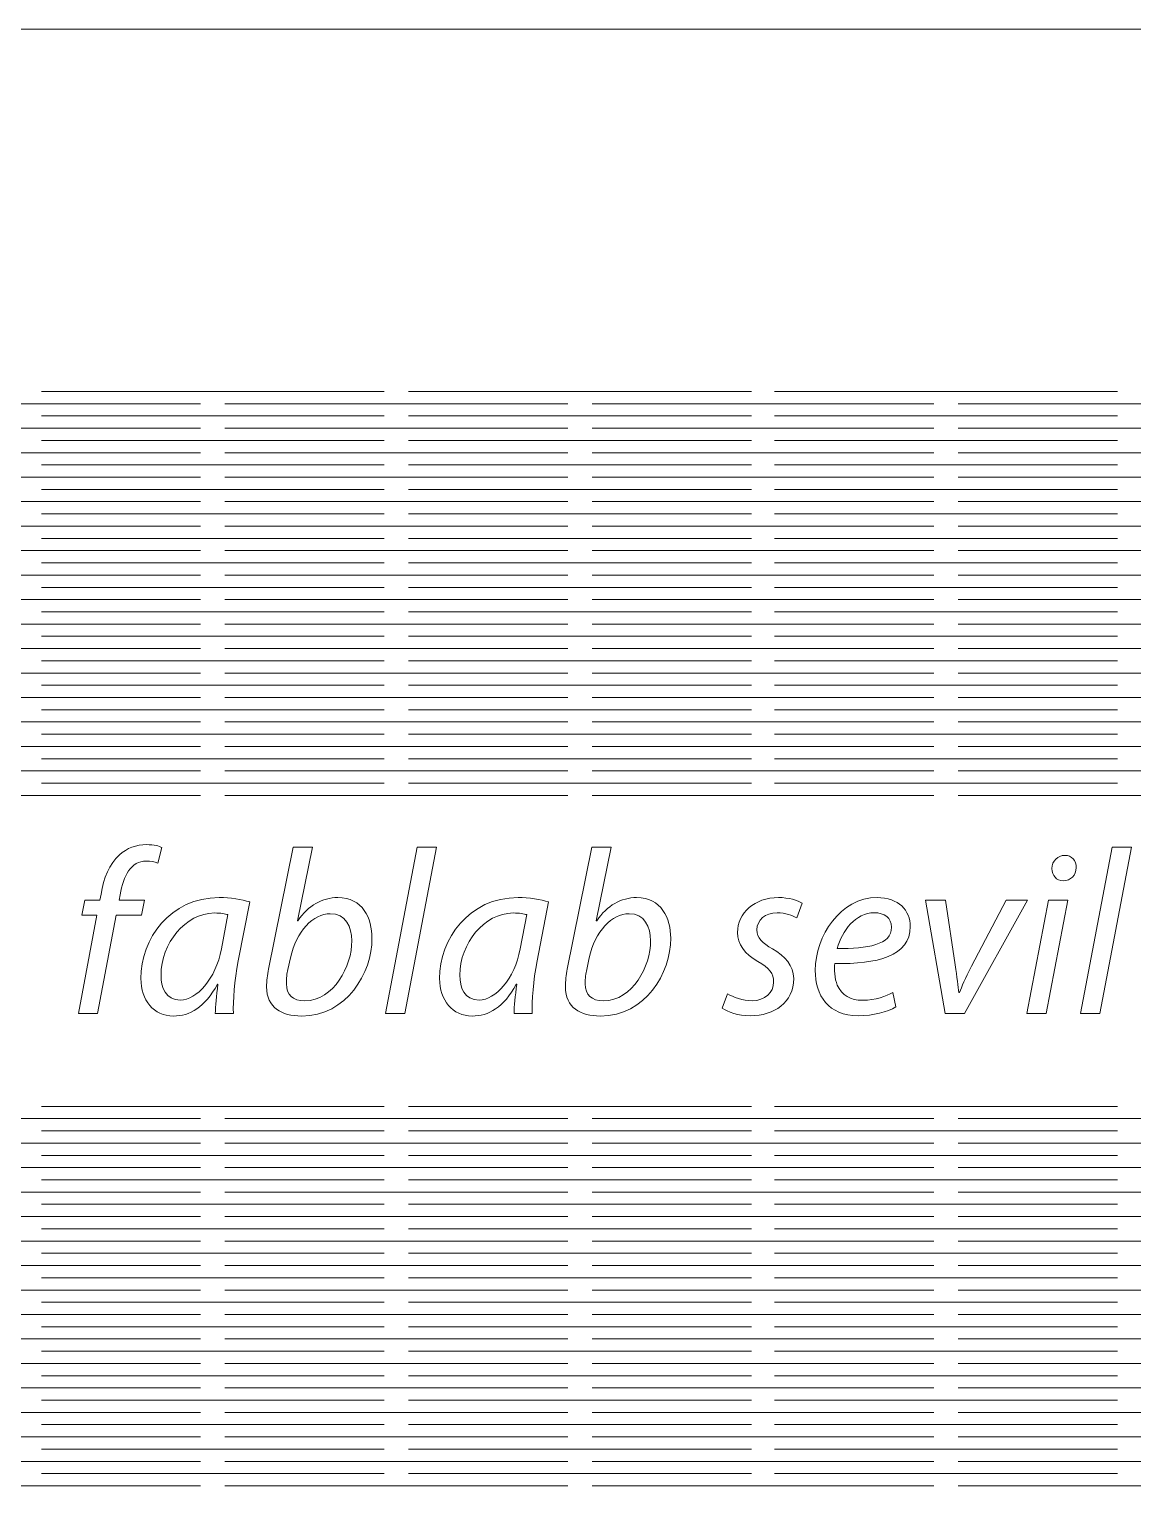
# Model space of a CAD drawing. Header units: centimetres. Extents: x -55.8 to 27.7, y -32.1 to 37.5.
# Drawn here: x -41.79 to -32.77, y -17.58 to -5.68 of the extents above; entities that cross this region are included whole.
import ezdxf

# ---------------------------------------------------------------- set-up
doc = ezdxf.new("R2010")
doc.units = ezdxf.units.CM
doc.header["$MEASUREMENT"] = 0
doc.layers.add('Grab', color=7, linetype='Continuous')

msp = doc.modelspace()

# ---------------------------------------------------------------- linework, layer by layer
at = {"layer": 'Grab', "color": 1, "lineweight": 9}
msp.add_open_spline([(-22.31111, -5.68445), (-22.31111, -5.68445), (-49.29111, -5.68445), (-49.29111, -5.68445)], degree=3, dxfattribs=at)
at = {"layer": 'Grab', "color": 3, "lineweight": 9}
for points in [[(-41.69111, -8.64445), (-41.69111, -8.64445), (-38.89111, -8.64445), (-38.89111, -8.64445)], [(-38.69111, -8.64445), (-38.69111, -8.64445), (-35.89111, -8.64445), (-35.89111, -8.64445)], [(-35.70111, -8.64445), (-35.70111, -8.64445), (-32.90111, -8.64445), (-32.90111, -8.64445)], [(-43.19111, -8.74445), (-43.19111, -8.74445), (-40.39111, -8.74445), (-40.39111, -8.74445)], [(-40.19111, -8.74445), (-40.19111, -8.74445), (-37.39111, -8.74445), (-37.39111, -8.74445)], [(-37.19111, -8.74445), (-37.19111, -8.74445), (-34.40111, -8.74445), (-34.40111, -8.74445)], [(-34.20111, -8.74445), (-34.20111, -8.74445), (-31.40111, -8.74445), (-31.40111, -8.74445)], [(-41.69111, -8.84445), (-41.69111, -8.84445), (-38.89111, -8.84445), (-38.89111, -8.84445)], [(-38.69111, -8.84445), (-38.69111, -8.84445), (-35.89111, -8.84445), (-35.89111, -8.84445)], [(-35.70111, -8.84445), (-35.70111, -8.84445), (-32.90111, -8.84445), (-32.90111, -8.84445)], [(-43.19111, -8.94445), (-43.19111, -8.94445), (-40.39111, -8.94445), (-40.39111, -8.94445)], [(-40.19111, -8.94445), (-40.19111, -8.94445), (-37.39111, -8.94445), (-37.39111, -8.94445)], [(-37.19111, -8.94445), (-37.19111, -8.94445), (-34.40111, -8.94445), (-34.40111, -8.94445)], [(-34.20111, -8.94445), (-34.20111, -8.94445), (-31.40111, -8.94445), (-31.40111, -8.94445)], [(-43.19111, -9.14445), (-43.19111, -9.14445), (-40.39111, -9.14445), (-40.39111, -9.14445)], [(-41.69111, -9.04445), (-41.69111, -9.04445), (-38.89111, -9.04445), (-38.89111, -9.04445)], [(-40.19111, -9.14445), (-40.19111, -9.14445), (-37.39111, -9.14445), (-37.39111, -9.14445)], [(-38.69111, -9.04445), (-38.69111, -9.04445), (-35.89111, -9.04445), (-35.89111, -9.04445)], [(-37.19111, -9.14445), (-37.19111, -9.14445), (-34.40111, -9.14445), (-34.40111, -9.14445)], [(-35.70111, -9.04445), (-35.70111, -9.04445), (-32.90111, -9.04445), (-32.90111, -9.04445)], [(-34.20111, -9.14445), (-34.20111, -9.14445), (-31.40111, -9.14445), (-31.40111, -9.14445)], [(-41.69111, -9.24445), (-41.69111, -9.24445), (-38.89111, -9.24445), (-38.89111, -9.24445)], [(-38.69111, -9.24445), (-38.69111, -9.24445), (-35.89111, -9.24445), (-35.89111, -9.24445)], [(-35.70111, -9.24445), (-35.70111, -9.24445), (-32.90111, -9.24445), (-32.90111, -9.24445)], [(-43.19111, -9.34445), (-43.19111, -9.34445), (-40.39111, -9.34445), (-40.39111, -9.34445)], [(-40.19111, -9.34445), (-40.19111, -9.34445), (-37.39111, -9.34445), (-37.39111, -9.34445)], [(-37.19111, -9.34445), (-37.19111, -9.34445), (-34.40111, -9.34445), (-34.40111, -9.34445)], [(-34.20111, -9.34445), (-34.20111, -9.34445), (-31.40111, -9.34445), (-31.40111, -9.34445)], [(-41.69111, -9.44445), (-41.69111, -9.44445), (-38.89111, -9.44445), (-38.89111, -9.44445)], [(-38.69111, -9.44445), (-38.69111, -9.44445), (-35.89111, -9.44445), (-35.89111, -9.44445)], [(-35.70111, -9.44445), (-35.70111, -9.44445), (-32.90111, -9.44445), (-32.90111, -9.44445)], [(-43.19111, -9.54445), (-43.19111, -9.54445), (-40.39111, -9.54445), (-40.39111, -9.54445)], [(-40.19111, -9.54445), (-40.19111, -9.54445), (-37.39111, -9.54445), (-37.39111, -9.54445)], [(-37.19111, -9.54445), (-37.19111, -9.54445), (-34.40111, -9.54445), (-34.40111, -9.54445)], [(-34.20111, -9.54445), (-34.20111, -9.54445), (-31.40111, -9.54445), (-31.40111, -9.54445)], [(-43.19111, -9.74445), (-43.19111, -9.74445), (-40.39111, -9.74445), (-40.39111, -9.74445)], [(-41.69111, -9.64445), (-41.69111, -9.64445), (-38.89111, -9.64445), (-38.89111, -9.64445)], [(-40.19111, -9.74445), (-40.19111, -9.74445), (-37.39111, -9.74445), (-37.39111, -9.74445)], [(-38.69111, -9.64445), (-38.69111, -9.64445), (-35.89111, -9.64445), (-35.89111, -9.64445)], [(-37.19111, -9.74445), (-37.19111, -9.74445), (-34.40111, -9.74445), (-34.40111, -9.74445)], [(-35.70111, -9.64445), (-35.70111, -9.64445), (-32.90111, -9.64445), (-32.90111, -9.64445)], [(-34.20111, -9.74445), (-34.20111, -9.74445), (-31.40111, -9.74445), (-31.40111, -9.74445)], [(-41.69111, -9.84445), (-41.69111, -9.84445), (-38.89111, -9.84445), (-38.89111, -9.84445)], [(-38.69111, -9.84445), (-38.69111, -9.84445), (-35.89111, -9.84445), (-35.89111, -9.84445)], [(-35.70111, -9.84445), (-35.70111, -9.84445), (-32.90111, -9.84445), (-32.90111, -9.84445)], [(-43.19111, -9.94445), (-43.19111, -9.94445), (-40.39111, -9.94445), (-40.39111, -9.94445)], [(-40.19111, -9.94445), (-40.19111, -9.94445), (-37.39111, -9.94445), (-37.39111, -9.94445)], [(-37.19111, -9.94445), (-37.19111, -9.94445), (-34.40111, -9.94445), (-34.40111, -9.94445)], [(-34.20111, -9.94445), (-34.20111, -9.94445), (-31.40111, -9.94445), (-31.40111, -9.94445)], [(-41.69111, -10.04445), (-41.69111, -10.04445), (-38.89111, -10.04445), (-38.89111, -10.04445)], [(-38.69111, -10.04445), (-38.69111, -10.04445), (-35.89111, -10.04445), (-35.89111, -10.04445)], [(-35.70111, -10.04445), (-35.70111, -10.04445), (-32.90111, -10.04445), (-32.90111, -10.04445)], [(-43.19111, -10.14445), (-43.19111, -10.14445), (-40.39111, -10.14445), (-40.39111, -10.14445)], [(-40.19111, -10.14445), (-40.19111, -10.14445), (-37.39111, -10.14445), (-37.39111, -10.14445)], [(-37.19111, -10.14445), (-37.19111, -10.14445), (-34.40111, -10.14445), (-34.40111, -10.14445)], [(-34.20111, -10.14445), (-34.20111, -10.14445), (-31.40111, -10.14445), (-31.40111, -10.14445)], [(-43.19111, -10.34445), (-43.19111, -10.34445), (-40.39111, -10.34445), (-40.39111, -10.34445)], [(-41.69111, -10.24445), (-41.69111, -10.24445), (-38.89111, -10.24445), (-38.89111, -10.24445)], [(-40.19111, -10.34445), (-40.19111, -10.34445), (-37.39111, -10.34445), (-37.39111, -10.34445)], [(-38.69111, -10.24445), (-38.69111, -10.24445), (-35.89111, -10.24445), (-35.89111, -10.24445)], [(-37.19111, -10.34445), (-37.19111, -10.34445), (-34.40111, -10.34445), (-34.40111, -10.34445)], [(-35.70111, -10.24445), (-35.70111, -10.24445), (-32.90111, -10.24445), (-32.90111, -10.24445)], [(-34.20111, -10.34445), (-34.20111, -10.34445), (-31.40111, -10.34445), (-31.40111, -10.34445)], [(-41.69111, -10.44445), (-41.69111, -10.44445), (-38.89111, -10.44445), (-38.89111, -10.44445)], [(-38.69111, -10.44445), (-38.69111, -10.44445), (-35.89111, -10.44445), (-35.89111, -10.44445)], [(-35.70111, -10.44445), (-35.70111, -10.44445), (-32.90111, -10.44445), (-32.90111, -10.44445)], [(-43.19111, -10.54445), (-43.19111, -10.54445), (-40.39111, -10.54445), (-40.39111, -10.54445)], [(-40.19111, -10.54445), (-40.19111, -10.54445), (-37.39111, -10.54445), (-37.39111, -10.54445)], [(-37.19111, -10.54445), (-37.19111, -10.54445), (-34.40111, -10.54445), (-34.40111, -10.54445)], [(-34.20111, -10.54445), (-34.20111, -10.54445), (-31.40111, -10.54445), (-31.40111, -10.54445)], [(-41.69111, -10.64445), (-41.69111, -10.64445), (-38.89111, -10.64445), (-38.89111, -10.64445)], [(-38.69111, -10.64445), (-38.69111, -10.64445), (-35.89111, -10.64445), (-35.89111, -10.64445)], [(-35.70111, -10.64445), (-35.70111, -10.64445), (-32.90111, -10.64445), (-32.90111, -10.64445)], [(-43.19111, -10.74445), (-43.19111, -10.74445), (-40.39111, -10.74445), (-40.39111, -10.74445)], [(-40.19111, -10.74445), (-40.19111, -10.74445), (-37.39111, -10.74445), (-37.39111, -10.74445)], [(-37.19111, -10.74445), (-37.19111, -10.74445), (-34.40111, -10.74445), (-34.40111, -10.74445)], [(-34.20111, -10.74445), (-34.20111, -10.74445), (-31.40111, -10.74445), (-31.40111, -10.74445)], [(-43.19111, -10.94445), (-43.19111, -10.94445), (-40.39111, -10.94445), (-40.39111, -10.94445)], [(-41.69111, -10.84445), (-41.69111, -10.84445), (-38.89111, -10.84445), (-38.89111, -10.84445)], [(-40.19111, -10.94445), (-40.19111, -10.94445), (-37.39111, -10.94445), (-37.39111, -10.94445)], [(-38.69111, -10.84445), (-38.69111, -10.84445), (-35.89111, -10.84445), (-35.89111, -10.84445)], [(-37.19111, -10.94445), (-37.19111, -10.94445), (-34.40111, -10.94445), (-34.40111, -10.94445)], [(-35.70111, -10.84445), (-35.70111, -10.84445), (-32.90111, -10.84445), (-32.90111, -10.84445)], [(-34.20111, -10.94445), (-34.20111, -10.94445), (-31.40111, -10.94445), (-31.40111, -10.94445)], [(-41.69111, -11.04445), (-41.69111, -11.04445), (-38.89111, -11.04445), (-38.89111, -11.04445)], [(-38.69111, -11.04445), (-38.69111, -11.04445), (-35.89111, -11.04445), (-35.89111, -11.04445)], [(-35.70111, -11.04445), (-35.70111, -11.04445), (-32.90111, -11.04445), (-32.90111, -11.04445)], [(-43.19111, -11.14445), (-43.19111, -11.14445), (-40.39111, -11.14445), (-40.39111, -11.14445)], [(-40.19111, -11.14445), (-40.19111, -11.14445), (-37.39111, -11.14445), (-37.39111, -11.14445)], [(-37.19111, -11.14445), (-37.19111, -11.14445), (-34.40111, -11.14445), (-34.40111, -11.14445)], [(-34.20111, -11.14445), (-34.20111, -11.14445), (-31.40111, -11.14445), (-31.40111, -11.14445)], [(-41.69111, -11.24445), (-41.69111, -11.24445), (-38.89111, -11.24445), (-38.89111, -11.24445)], [(-38.69111, -11.24445), (-38.69111, -11.24445), (-35.89111, -11.24445), (-35.89111, -11.24445)], [(-35.70111, -11.24445), (-35.70111, -11.24445), (-32.90111, -11.24445), (-32.90111, -11.24445)], [(-43.19111, -11.34445), (-43.19111, -11.34445), (-40.39111, -11.34445), (-40.39111, -11.34445)], [(-40.19111, -11.34445), (-40.19111, -11.34445), (-37.39111, -11.34445), (-37.39111, -11.34445)], [(-37.19111, -11.34445), (-37.19111, -11.34445), (-34.40111, -11.34445), (-34.40111, -11.34445)], [(-34.20111, -11.34445), (-34.20111, -11.34445), (-31.40111, -11.34445), (-31.40111, -11.34445)], [(-41.69111, -11.44445), (-41.69111, -11.44445), (-38.89111, -11.44445), (-38.89111, -11.44445)], [(-38.69111, -11.44445), (-38.69111, -11.44445), (-35.89111, -11.44445), (-35.89111, -11.44445)], [(-35.70111, -11.44445), (-35.70111, -11.44445), (-32.90111, -11.44445), (-32.90111, -11.44445)], [(-43.19111, -11.54445), (-43.19111, -11.54445), (-40.39111, -11.54445), (-40.39111, -11.54445)], [(-41.69111, -11.64445), (-41.69111, -11.64445), (-38.89111, -11.64445), (-38.89111, -11.64445)], [(-40.19111, -11.54445), (-40.19111, -11.54445), (-37.39111, -11.54445), (-37.39111, -11.54445)], [(-38.69111, -11.64445), (-38.69111, -11.64445), (-35.89111, -11.64445), (-35.89111, -11.64445)], [(-37.19111, -11.54445), (-37.19111, -11.54445), (-34.40111, -11.54445), (-34.40111, -11.54445)], [(-35.70111, -11.64445), (-35.70111, -11.64445), (-32.90111, -11.64445), (-32.90111, -11.64445)], [(-34.20111, -11.54445), (-34.20111, -11.54445), (-31.40111, -11.54445), (-31.40111, -11.54445)], [(-43.19111, -11.74445), (-43.19111, -11.74445), (-40.39111, -11.74445), (-40.39111, -11.74445)], [(-40.19111, -11.74445), (-40.19111, -11.74445), (-37.39111, -11.74445), (-37.39111, -11.74445)], [(-37.19111, -11.74445), (-37.19111, -11.74445), (-34.40111, -11.74445), (-34.40111, -11.74445)], [(-34.20111, -11.74445), (-34.20111, -11.74445), (-31.40111, -11.74445), (-31.40111, -11.74445)], [(-41.69111, -11.84445), (-41.69111, -11.84445), (-38.89111, -11.84445), (-38.89111, -11.84445)], [(-38.69111, -11.84445), (-38.69111, -11.84445), (-35.89111, -11.84445), (-35.89111, -11.84445)], [(-35.70111, -11.84445), (-35.70111, -11.84445), (-32.90111, -11.84445), (-32.90111, -11.84445)], [(-43.19111, -11.94445), (-43.19111, -11.94445), (-40.39111, -11.94445), (-40.39111, -11.94445)], [(-40.19111, -11.94445), (-40.19111, -11.94445), (-37.39111, -11.94445), (-37.39111, -11.94445)], [(-37.19111, -11.94445), (-37.19111, -11.94445), (-34.40111, -11.94445), (-34.40111, -11.94445)], [(-34.20111, -11.94445), (-34.20111, -11.94445), (-31.40111, -11.94445), (-31.40111, -11.94445)], [(-41.69111, -14.48445), (-41.69111, -14.48445), (-38.89111, -14.48445), (-38.89111, -14.48445)], [(-38.69111, -14.48445), (-38.69111, -14.48445), (-35.89111, -14.48445), (-35.89111, -14.48445)], [(-35.70111, -14.48445), (-35.70111, -14.48445), (-32.90111, -14.48445), (-32.90111, -14.48445)], [(-43.19111, -14.58445), (-43.19111, -14.58445), (-40.39111, -14.58445), (-40.39111, -14.58445)], [(-40.19111, -14.58445), (-40.19111, -14.58445), (-37.39111, -14.58445), (-37.39111, -14.58445)], [(-37.19111, -14.58445), (-37.19111, -14.58445), (-34.40111, -14.58445), (-34.40111, -14.58445)], [(-34.20111, -14.58445), (-34.20111, -14.58445), (-31.40111, -14.58445), (-31.40111, -14.58445)], [(-41.69111, -14.68445), (-41.69111, -14.68445), (-38.89111, -14.68445), (-38.89111, -14.68445)], [(-38.69111, -14.68445), (-38.69111, -14.68445), (-35.89111, -14.68445), (-35.89111, -14.68445)], [(-35.70111, -14.68445), (-35.70111, -14.68445), (-32.90111, -14.68445), (-32.90111, -14.68445)], [(-43.19111, -14.78445), (-43.19111, -14.78445), (-40.39111, -14.78445), (-40.39111, -14.78445)], [(-40.19111, -14.78445), (-40.19111, -14.78445), (-37.39111, -14.78445), (-37.39111, -14.78445)], [(-37.19111, -14.78445), (-37.19111, -14.78445), (-34.40111, -14.78445), (-34.40111, -14.78445)], [(-34.20111, -14.78445), (-34.20111, -14.78445), (-31.40111, -14.78445), (-31.40111, -14.78445)], [(-43.19111, -14.98445), (-43.19111, -14.98445), (-40.39111, -14.98445), (-40.39111, -14.98445)], [(-41.69111, -14.88445), (-41.69111, -14.88445), (-38.89111, -14.88445), (-38.89111, -14.88445)], [(-40.19111, -14.98445), (-40.19111, -14.98445), (-37.39111, -14.98445), (-37.39111, -14.98445)], [(-38.69111, -14.88445), (-38.69111, -14.88445), (-35.89111, -14.88445), (-35.89111, -14.88445)], [(-37.19111, -14.98445), (-37.19111, -14.98445), (-34.40111, -14.98445), (-34.40111, -14.98445)], [(-35.70111, -14.88445), (-35.70111, -14.88445), (-32.90111, -14.88445), (-32.90111, -14.88445)], [(-34.20111, -14.98445), (-34.20111, -14.98445), (-31.40111, -14.98445), (-31.40111, -14.98445)], [(-41.69111, -15.08445), (-41.69111, -15.08445), (-38.89111, -15.08445), (-38.89111, -15.08445)], [(-38.69111, -15.08445), (-38.69111, -15.08445), (-35.89111, -15.08445), (-35.89111, -15.08445)], [(-35.70111, -15.08445), (-35.70111, -15.08445), (-32.90111, -15.08445), (-32.90111, -15.08445)], [(-43.19111, -15.18445), (-43.19111, -15.18445), (-40.39111, -15.18445), (-40.39111, -15.18445)], [(-40.19111, -15.18445), (-40.19111, -15.18445), (-37.39111, -15.18445), (-37.39111, -15.18445)], [(-37.19111, -15.18445), (-37.19111, -15.18445), (-34.40111, -15.18445), (-34.40111, -15.18445)], [(-34.20111, -15.18445), (-34.20111, -15.18445), (-31.40111, -15.18445), (-31.40111, -15.18445)], [(-41.69111, -15.28445), (-41.69111, -15.28445), (-38.89111, -15.28445), (-38.89111, -15.28445)], [(-38.69111, -15.28445), (-38.69111, -15.28445), (-35.89111, -15.28445), (-35.89111, -15.28445)], [(-35.70111, -15.28445), (-35.70111, -15.28445), (-32.90111, -15.28445), (-32.90111, -15.28445)], [(-43.19111, -15.38445), (-43.19111, -15.38445), (-40.39111, -15.38445), (-40.39111, -15.38445)], [(-40.19111, -15.38445), (-40.19111, -15.38445), (-37.39111, -15.38445), (-37.39111, -15.38445)], [(-37.19111, -15.38445), (-37.19111, -15.38445), (-34.40111, -15.38445), (-34.40111, -15.38445)], [(-34.20111, -15.38445), (-34.20111, -15.38445), (-31.40111, -15.38445), (-31.40111, -15.38445)], [(-43.19111, -15.58445), (-43.19111, -15.58445), (-40.39111, -15.58445), (-40.39111, -15.58445)], [(-41.69111, -15.48445), (-41.69111, -15.48445), (-38.89111, -15.48445), (-38.89111, -15.48445)], [(-40.19111, -15.58445), (-40.19111, -15.58445), (-37.39111, -15.58445), (-37.39111, -15.58445)], [(-38.69111, -15.48445), (-38.69111, -15.48445), (-35.89111, -15.48445), (-35.89111, -15.48445)], [(-37.19111, -15.58445), (-37.19111, -15.58445), (-34.40111, -15.58445), (-34.40111, -15.58445)], [(-35.70111, -15.48445), (-35.70111, -15.48445), (-32.90111, -15.48445), (-32.90111, -15.48445)], [(-34.20111, -15.58445), (-34.20111, -15.58445), (-31.40111, -15.58445), (-31.40111, -15.58445)], [(-41.69111, -15.68445), (-41.69111, -15.68445), (-38.89111, -15.68445), (-38.89111, -15.68445)], [(-38.69111, -15.68445), (-38.69111, -15.68445), (-35.89111, -15.68445), (-35.89111, -15.68445)], [(-35.70111, -15.68445), (-35.70111, -15.68445), (-32.90111, -15.68445), (-32.90111, -15.68445)], [(-43.19111, -15.78445), (-43.19111, -15.78445), (-40.39111, -15.78445), (-40.39111, -15.78445)], [(-40.19111, -15.78445), (-40.19111, -15.78445), (-37.39111, -15.78445), (-37.39111, -15.78445)], [(-37.19111, -15.78445), (-37.19111, -15.78445), (-34.40111, -15.78445), (-34.40111, -15.78445)], [(-34.20111, -15.78445), (-34.20111, -15.78445), (-31.40111, -15.78445), (-31.40111, -15.78445)], [(-41.69111, -15.88445), (-41.69111, -15.88445), (-38.89111, -15.88445), (-38.89111, -15.88445)], [(-38.69111, -15.88445), (-38.69111, -15.88445), (-35.89111, -15.88445), (-35.89111, -15.88445)], [(-35.70111, -15.88445), (-35.70111, -15.88445), (-32.90111, -15.88445), (-32.90111, -15.88445)], [(-43.19111, -15.98445), (-43.19111, -15.98445), (-40.39111, -15.98445), (-40.39111, -15.98445)], [(-40.19111, -15.98445), (-40.19111, -15.98445), (-37.39111, -15.98445), (-37.39111, -15.98445)], [(-37.19111, -15.98445), (-37.19111, -15.98445), (-34.40111, -15.98445), (-34.40111, -15.98445)], [(-34.20111, -15.98445), (-34.20111, -15.98445), (-31.40111, -15.98445), (-31.40111, -15.98445)], [(-41.69111, -16.08445), (-41.69111, -16.08445), (-38.89111, -16.08445), (-38.89111, -16.08445)], [(-38.69111, -16.08445), (-38.69111, -16.08445), (-35.89111, -16.08445), (-35.89111, -16.08445)], [(-35.70111, -16.08445), (-35.70111, -16.08445), (-32.90111, -16.08445), (-32.90111, -16.08445)], [(-43.19111, -16.18445), (-43.19111, -16.18445), (-40.39111, -16.18445), (-40.39111, -16.18445)], [(-41.69111, -16.28445), (-41.69111, -16.28445), (-38.89111, -16.28445), (-38.89111, -16.28445)], [(-40.19111, -16.18445), (-40.19111, -16.18445), (-37.39111, -16.18445), (-37.39111, -16.18445)], [(-38.69111, -16.28445), (-38.69111, -16.28445), (-35.89111, -16.28445), (-35.89111, -16.28445)], [(-37.19111, -16.18445), (-37.19111, -16.18445), (-34.40111, -16.18445), (-34.40111, -16.18445)], [(-35.70111, -16.28445), (-35.70111, -16.28445), (-32.90111, -16.28445), (-32.90111, -16.28445)], [(-34.20111, -16.18445), (-34.20111, -16.18445), (-31.40111, -16.18445), (-31.40111, -16.18445)], [(-43.19111, -16.38445), (-43.19111, -16.38445), (-40.39111, -16.38445), (-40.39111, -16.38445)], [(-40.19111, -16.38445), (-40.19111, -16.38445), (-37.39111, -16.38445), (-37.39111, -16.38445)], [(-37.19111, -16.38445), (-37.19111, -16.38445), (-34.40111, -16.38445), (-34.40111, -16.38445)], [(-34.20111, -16.38445), (-34.20111, -16.38445), (-31.40111, -16.38445), (-31.40111, -16.38445)], [(-41.69111, -16.48445), (-41.69111, -16.48445), (-38.89111, -16.48445), (-38.89111, -16.48445)], [(-38.69111, -16.48445), (-38.69111, -16.48445), (-35.89111, -16.48445), (-35.89111, -16.48445)], [(-35.70111, -16.48445), (-35.70111, -16.48445), (-32.90111, -16.48445), (-32.90111, -16.48445)], [(-43.19111, -16.58445), (-43.19111, -16.58445), (-40.39111, -16.58445), (-40.39111, -16.58445)], [(-40.19111, -16.58445), (-40.19111, -16.58445), (-37.39111, -16.58445), (-37.39111, -16.58445)], [(-37.19111, -16.58445), (-37.19111, -16.58445), (-34.40111, -16.58445), (-34.40111, -16.58445)], [(-34.20111, -16.58445), (-34.20111, -16.58445), (-31.40111, -16.58445), (-31.40111, -16.58445)], [(-41.69111, -16.68445), (-41.69111, -16.68445), (-38.89111, -16.68445), (-38.89111, -16.68445)], [(-38.69111, -16.68445), (-38.69111, -16.68445), (-35.89111, -16.68445), (-35.89111, -16.68445)], [(-35.70111, -16.68445), (-35.70111, -16.68445), (-32.90111, -16.68445), (-32.90111, -16.68445)], [(-43.19111, -16.78445), (-43.19111, -16.78445), (-40.39111, -16.78445), (-40.39111, -16.78445)], [(-41.69111, -16.88445), (-41.69111, -16.88445), (-38.89111, -16.88445), (-38.89111, -16.88445)], [(-40.19111, -16.78445), (-40.19111, -16.78445), (-37.39111, -16.78445), (-37.39111, -16.78445)], [(-38.69111, -16.88445), (-38.69111, -16.88445), (-35.89111, -16.88445), (-35.89111, -16.88445)], [(-37.19111, -16.78445), (-37.19111, -16.78445), (-34.40111, -16.78445), (-34.40111, -16.78445)], [(-35.70111, -16.88445), (-35.70111, -16.88445), (-32.90111, -16.88445), (-32.90111, -16.88445)], [(-34.20111, -16.78445), (-34.20111, -16.78445), (-31.40111, -16.78445), (-31.40111, -16.78445)], [(-43.19111, -16.98445), (-43.19111, -16.98445), (-40.39111, -16.98445), (-40.39111, -16.98445)], [(-40.19111, -16.98445), (-40.19111, -16.98445), (-37.39111, -16.98445), (-37.39111, -16.98445)], [(-37.19111, -16.98445), (-37.19111, -16.98445), (-34.40111, -16.98445), (-34.40111, -16.98445)], [(-34.20111, -16.98445), (-34.20111, -16.98445), (-31.40111, -16.98445), (-31.40111, -16.98445)], [(-41.69111, -17.08445), (-41.69111, -17.08445), (-38.89111, -17.08445), (-38.89111, -17.08445)], [(-38.69111, -17.08445), (-38.69111, -17.08445), (-35.89111, -17.08445), (-35.89111, -17.08445)], [(-35.70111, -17.08445), (-35.70111, -17.08445), (-32.90111, -17.08445), (-32.90111, -17.08445)], [(-43.19111, -17.18445), (-43.19111, -17.18445), (-40.39111, -17.18445), (-40.39111, -17.18445)], [(-40.19111, -17.18445), (-40.19111, -17.18445), (-37.39111, -17.18445), (-37.39111, -17.18445)], [(-37.19111, -17.18445), (-37.19111, -17.18445), (-34.40111, -17.18445), (-34.40111, -17.18445)], [(-34.20111, -17.18445), (-34.20111, -17.18445), (-31.40111, -17.18445), (-31.40111, -17.18445)], [(-41.69111, -17.28445), (-41.69111, -17.28445), (-38.89111, -17.28445), (-38.89111, -17.28445)], [(-38.69111, -17.28445), (-38.69111, -17.28445), (-35.89111, -17.28445), (-35.89111, -17.28445)], [(-35.70111, -17.28445), (-35.70111, -17.28445), (-32.90111, -17.28445), (-32.90111, -17.28445)], [(-43.19111, -17.38445), (-43.19111, -17.38445), (-40.39111, -17.38445), (-40.39111, -17.38445)], [(-41.69111, -17.48445), (-41.69111, -17.48445), (-38.89111, -17.48445), (-38.89111, -17.48445)], [(-40.19111, -17.38445), (-40.19111, -17.38445), (-37.39111, -17.38445), (-37.39111, -17.38445)], [(-38.69111, -17.48445), (-38.69111, -17.48445), (-35.89111, -17.48445), (-35.89111, -17.48445)], [(-37.19111, -17.38445), (-37.19111, -17.38445), (-34.40111, -17.38445), (-34.40111, -17.38445)], [(-35.70111, -17.48445), (-35.70111, -17.48445), (-32.90111, -17.48445), (-32.90111, -17.48445)], [(-34.20111, -17.38445), (-34.20111, -17.38445), (-31.40111, -17.38445), (-31.40111, -17.38445)], [(-43.19111, -17.58445), (-43.19111, -17.58445), (-40.39111, -17.58445), (-40.39111, -17.58445)], [(-40.19111, -17.58445), (-40.19111, -17.58445), (-37.39111, -17.58445), (-37.39111, -17.58445)], [(-37.19111, -17.58445), (-37.19111, -17.58445), (-34.40111, -17.58445), (-34.40111, -17.58445)], [(-34.20111, -17.58445), (-34.20111, -17.58445), (-31.40111, -17.58445), (-31.40111, -17.58445)]]:
    msp.add_open_spline(points, degree=3, dxfattribs=at)
at = {"layer": 'Grab', "color": 250, "lineweight": 9}
for points, knots in [([(-41.23222, -13.72523), (-41.23222, -13.72523), (-41.07918, -12.92376), (-41.07918, -12.92376), (-41.07918, -12.92376), (-41.07918, -12.92376), (-40.87451, -12.92376), (-40.87451, -12.92376), (-40.87451, -12.92376), (-40.87451, -12.92376), (-40.84964, -12.79941), (-40.84964, -12.79941), (-40.84964, -12.79941), (-40.84964, -12.79941), (-41.05622, -12.79941), (-41.05622, -12.79941), (-41.05622, -12.79941), (-41.05622, -12.79941), (-41.04859, -12.75542), (-41.04859, -12.75542), (-41.04859, -12.75542), (-41.02179, -12.60237), (-40.96059, -12.47997), (-40.83434, -12.47997), (-40.83434, -12.47997), (-40.79799, -12.47997), (-40.76548, -12.48571), (-40.7406, -12.49718), (-40.7406, -12.49718), (-40.7406, -12.49718), (-40.70617, -12.37093), (-40.70617, -12.37093), (-40.70617, -12.37093), (-40.72723, -12.35754), (-40.7693, -12.34606), (-40.83242, -12.34606), (-40.83242, -12.34606), (-40.91276, -12.34606), (-40.99502, -12.37475), (-41.05241, -12.42832), (-41.05241, -12.42832), (-41.13656, -12.50292), (-41.18247, -12.62151), (-41.20353, -12.75158), (-41.20353, -12.75158), (-41.20353, -12.75158), (-41.21309, -12.79941), (-41.21309, -12.79941), (-41.21309, -12.79941), (-41.21309, -12.79941), (-41.33741, -12.79941), (-41.33741, -12.79941), (-41.33741, -12.79941), (-41.33741, -12.79941), (-41.36037, -12.92376), (-41.36037, -12.92376), (-41.36037, -12.92376), (-41.36037, -12.92376), (-41.23796, -12.92376), (-41.23796, -12.92376), (-41.23796, -12.92376), (-41.23796, -12.92376), (-41.38906, -13.72523), (-41.38906, -13.72523), (-41.38906, -13.72523), (-41.38906, -13.72523), (-41.23222, -13.72523), (-41.23222, -13.72523)], [0, 0, 0, 0, 0.05555556, 0.05555556, 0.05555556, 0.05555556, 0.11111111, 0.11111111, 0.11111111, 0.11111111, 0.16666667, 0.16666667, 0.16666667, 0.16666667, 0.22222222, 0.22222222, 0.22222222, 0.22222222, 0.27777778, 0.27777778, 0.27777778, 0.27777778, 0.33333333, 0.33333333, 0.33333333, 0.33333333, 0.38888889, 0.38888889, 0.38888889, 0.38888889, 0.44444444, 0.44444444, 0.44444444, 0.44444444, 0.5, 0.5, 0.5, 0.5, 0.55555556, 0.55555556, 0.55555556, 0.55555556, 0.61111111, 0.61111111, 0.61111111, 0.61111111, 0.66666667, 0.66666667, 0.66666667, 0.66666667, 0.72222222, 0.72222222, 0.72222222, 0.72222222, 0.77777778, 0.77777778, 0.77777778, 0.77777778, 0.83333333, 0.83333333, 0.83333333, 0.83333333, 0.88888889, 0.88888889, 0.88888889, 0.88888889, 1, 1, 1, 1]), ([(-39.63498, -12.36709), (-39.63498, -12.36709), (-39.83583, -13.3637), (-39.83583, -13.3637), (-39.83583, -13.3637), (-39.84349, -13.40769), (-39.85113, -13.46318), (-39.85113, -13.50717), (-39.85113, -13.50717), (-39.85113, -13.67932), (-39.72872, -13.74627), (-39.56612, -13.74627), (-39.56612, -13.74627), (-39.19503, -13.74627), (-38.99034, -13.39432), (-38.99034, -13.11121), (-38.99034, -13.11121), (-38.99034, -12.94671), (-39.06687, -12.77837), (-39.26964, -12.77837), (-39.26964, -12.77837), (-39.39396, -12.77837), (-39.51255, -12.84342), (-39.59481, -12.96774), (-39.59481, -12.96774), (-39.59481, -12.96774), (-39.59863, -12.96774), (-39.59863, -12.96774), (-39.59863, -12.96774), (-39.59863, -12.96774), (-39.47622, -12.36709), (-39.47622, -12.36709), (-39.47622, -12.36709), (-39.47622, -12.36709), (-39.63498, -12.36709), (-39.63498, -12.36709)], [0, 0, 0, 0, 0.1, 0.1, 0.1, 0.1, 0.2, 0.2, 0.2, 0.2, 0.3, 0.3, 0.3, 0.3, 0.4, 0.4, 0.4, 0.4, 0.5, 0.5, 0.5, 0.5, 0.6, 0.6, 0.6, 0.6, 0.7, 0.7, 0.7, 0.7, 0.8, 0.8, 0.8, 0.8, 1, 1, 1, 1]), ([(-38.72255, -13.72523), (-38.72255, -13.72523), (-38.4624, -12.36709), (-38.4624, -12.36709), (-38.4624, -12.36709), (-38.4624, -12.36709), (-38.62118, -12.36709), (-38.62118, -12.36709), (-38.62118, -12.36709), (-38.62118, -12.36709), (-38.87941, -13.72523), (-38.87941, -13.72523), (-38.87941, -13.72523), (-38.87941, -13.72523), (-38.72255, -13.72523), (-38.72255, -13.72523)], [0, 0, 0, 0, 0.2, 0.2, 0.2, 0.2, 0.4, 0.4, 0.4, 0.4, 0.6, 0.6, 0.6, 0.6, 1, 1, 1, 1]), ([(-37.19418, -12.36709), (-37.19418, -12.36709), (-37.39503, -13.3637), (-37.39503, -13.3637), (-37.39503, -13.3637), (-37.40269, -13.40769), (-37.41032, -13.46318), (-37.41032, -13.50717), (-37.41032, -13.50717), (-37.41032, -13.67932), (-37.28791, -13.74627), (-37.12531, -13.74627), (-37.12531, -13.74627), (-36.75423, -13.74627), (-36.54954, -13.39432), (-36.54954, -13.11121), (-36.54954, -13.11121), (-36.54954, -12.94671), (-36.62606, -12.77837), (-36.82883, -12.77837), (-36.82883, -12.77837), (-36.95316, -12.77837), (-37.07175, -12.84342), (-37.15401, -12.96774), (-37.15401, -12.96774), (-37.15401, -12.96774), (-37.15783, -12.96774), (-37.15783, -12.96774), (-37.15783, -12.96774), (-37.15783, -12.96774), (-37.03542, -12.36709), (-37.03542, -12.36709), (-37.03542, -12.36709), (-37.03542, -12.36709), (-37.19418, -12.36709), (-37.19418, -12.36709)], [0, 0, 0, 0, 0.1, 0.1, 0.1, 0.1, 0.2, 0.2, 0.2, 0.2, 0.3, 0.3, 0.3, 0.3, 0.4, 0.4, 0.4, 0.4, 0.5, 0.5, 0.5, 0.5, 0.6, 0.6, 0.6, 0.6, 0.7, 0.7, 0.7, 0.7, 0.8, 0.8, 0.8, 0.8, 1, 1, 1, 1]), ([(-33.0452, -13.72523), (-33.0452, -13.72523), (-32.78505, -12.36709), (-32.78505, -12.36709), (-32.78505, -12.36709), (-32.78505, -12.36709), (-32.94383, -12.36709), (-32.94383, -12.36709), (-32.94383, -12.36709), (-32.94383, -12.36709), (-33.20206, -13.72523), (-33.20206, -13.72523), (-33.20206, -13.72523), (-33.20206, -13.72523), (-33.0452, -13.72523), (-33.0452, -13.72523)], [0, 0, 0, 0, 0.2, 0.2, 0.2, 0.2, 0.4, 0.4, 0.4, 0.4, 0.6, 0.6, 0.6, 0.6, 1, 1, 1, 1]), ([(-33.34361, -12.64065), (-33.2824, -12.64065), (-33.23842, -12.59664), (-33.2365, -12.53351), (-33.2365, -12.53351), (-33.2365, -12.47613), (-33.27285, -12.43406), (-33.33023, -12.43406), (-33.33023, -12.43406), (-33.38762, -12.43406), (-33.43542, -12.47997), (-33.43542, -12.54117), (-33.43542, -12.54117), (-33.43542, -12.59856), (-33.3991, -12.64065), (-33.34361, -12.64065)], [0, 0, 0, 0, 0.2, 0.2, 0.2, 0.2, 0.4, 0.4, 0.4, 0.4, 0.6, 0.6, 0.6, 0.6, 1, 1, 1, 1]), ([(-40.12276, -13.72523), (-40.12658, -13.62194), (-40.1132, -13.45744), (-40.08259, -13.29676), (-40.08259, -13.29676), (-40.08259, -13.29676), (-39.98885, -12.81472), (-39.98885, -12.81472), (-39.98885, -12.81472), (-40.05198, -12.79367), (-40.14953, -12.77837), (-40.23753, -12.77837), (-40.23753, -12.77837), (-40.64115, -12.77837), (-40.87833, -13.11887), (-40.87833, -13.44023), (-40.87833, -13.44023), (-40.87833, -13.6162), (-40.77504, -13.74627), (-40.61246, -13.74627), (-40.61246, -13.74627), (-40.48047, -13.74627), (-40.35422, -13.6774), (-40.25283, -13.48613), (-40.25283, -13.48613), (-40.25283, -13.48613), (-40.24901, -13.48613), (-40.24901, -13.48613), (-40.24901, -13.48613), (-40.26049, -13.58177), (-40.27004, -13.66977), (-40.27004, -13.72523), (-40.27004, -13.72523), (-40.27004, -13.72523), (-40.12276, -13.72523), (-40.12276, -13.72523)], [0, 0, 0, 0, 0.1, 0.1, 0.1, 0.1, 0.2, 0.2, 0.2, 0.2, 0.3, 0.3, 0.3, 0.3, 0.4, 0.4, 0.4, 0.4, 0.5, 0.5, 0.5, 0.5, 0.6, 0.6, 0.6, 0.6, 0.7, 0.7, 0.7, 0.7, 0.8, 0.8, 0.8, 0.8, 1, 1, 1, 1]), ([(-37.68195, -13.72523), (-37.68577, -13.62194), (-37.6724, -13.45744), (-37.64178, -13.29676), (-37.64178, -13.29676), (-37.64178, -13.29676), (-37.54805, -12.81472), (-37.54805, -12.81472), (-37.54805, -12.81472), (-37.61117, -12.79367), (-37.70873, -12.77837), (-37.79673, -12.77837), (-37.79673, -12.77837), (-38.20034, -12.77837), (-38.43752, -13.11887), (-38.43752, -13.44023), (-38.43752, -13.44023), (-38.43752, -13.6162), (-38.33423, -13.74627), (-38.17165, -13.74627), (-38.17165, -13.74627), (-38.03967, -13.74627), (-37.91342, -13.6774), (-37.81202, -13.48613), (-37.81202, -13.48613), (-37.81202, -13.48613), (-37.8082, -13.48613), (-37.8082, -13.48613), (-37.8082, -13.48613), (-37.81968, -13.58177), (-37.82924, -13.66977), (-37.82924, -13.72523), (-37.82924, -13.72523), (-37.82924, -13.72523), (-37.68195, -13.72523), (-37.68195, -13.72523)], [0, 0, 0, 0, 0.1, 0.1, 0.1, 0.1, 0.2, 0.2, 0.2, 0.2, 0.3, 0.3, 0.3, 0.3, 0.4, 0.4, 0.4, 0.4, 0.5, 0.5, 0.5, 0.5, 0.6, 0.6, 0.6, 0.6, 0.7, 0.7, 0.7, 0.7, 0.8, 0.8, 0.8, 0.8, 1, 1, 1, 1]), ([(-36.12873, -13.68125), (-36.08664, -13.71376), (-35.99866, -13.74437), (-35.89918, -13.74437), (-35.89918, -13.74437), (-35.70407, -13.74437), (-35.54531, -13.63534), (-35.54531, -13.44023), (-35.54531, -13.44023), (-35.54531, -13.33693), (-35.61608, -13.25659), (-35.71937, -13.19729), (-35.71937, -13.19729), (-35.80163, -13.15138), (-35.84562, -13.10929), (-35.84562, -13.04235), (-35.84562, -13.04235), (-35.84562, -12.96201), (-35.77675, -12.9027), (-35.68112, -12.9027), (-35.68112, -12.9027), (-35.61226, -12.9027), (-35.55295, -12.92565), (-35.52044, -12.94479), (-35.52044, -12.94479), (-35.52044, -12.94479), (-35.47645, -12.82428), (-35.47645, -12.82428), (-35.47645, -12.82428), (-35.51088, -12.80133), (-35.58548, -12.77837), (-35.66964, -12.77837), (-35.66964, -12.77837), (-35.86475, -12.77837), (-36.0044, -12.9027), (-36.0044, -13.0653), (-36.0044, -13.0653), (-36.0044, -13.15904), (-35.94509, -13.24127), (-35.83798, -13.30058), (-35.83798, -13.30058), (-35.74232, -13.35415), (-35.70981, -13.39814), (-35.70981, -13.47082), (-35.70981, -13.47082), (-35.70981, -13.55308), (-35.77867, -13.62194), (-35.88579, -13.62194), (-35.88579, -13.62194), (-35.96039, -13.62194), (-36.04073, -13.59133), (-36.08474, -13.56455), (-36.08474, -13.56455), (-36.08474, -13.56455), (-36.12873, -13.68125), (-36.12873, -13.68125)], [0, 0, 0, 0, 0.06666667, 0.06666667, 0.06666667, 0.06666667, 0.13333333, 0.13333333, 0.13333333, 0.13333333, 0.2, 0.2, 0.2, 0.2, 0.26666667, 0.26666667, 0.26666667, 0.26666667, 0.33333333, 0.33333333, 0.33333333, 0.33333333, 0.4, 0.4, 0.4, 0.4, 0.46666667, 0.46666667, 0.46666667, 0.46666667, 0.53333333, 0.53333333, 0.53333333, 0.53333333, 0.6, 0.6, 0.6, 0.6, 0.66666667, 0.66666667, 0.66666667, 0.66666667, 0.73333333, 0.73333333, 0.73333333, 0.73333333, 0.8, 0.8, 0.8, 0.8, 0.86666667, 0.86666667, 0.86666667, 0.86666667, 1, 1, 1, 1]), ([(-34.73426, -13.55308), (-34.79164, -13.58369), (-34.87388, -13.61812), (-34.98291, -13.61812), (-34.98291, -13.61812), (-35.07857, -13.61812), (-35.15317, -13.57603), (-35.1895, -13.49377), (-35.1895, -13.49377), (-35.21056, -13.44404), (-35.2163, -13.35797), (-35.20864, -13.3178), (-35.20864, -13.3178), (-34.86624, -13.32353), (-34.59269, -13.25849), (-34.59269, -13.01557), (-34.59269, -13.01557), (-34.59269, -12.88359), (-34.68835, -12.77837), (-34.86432, -12.77837), (-34.86432, -12.77837), (-35.16273, -12.77837), (-35.36932, -13.09399), (-35.36932, -13.37326), (-35.36932, -13.37326), (-35.36932, -13.57795), (-35.26221, -13.74437), (-35.01735, -13.74437), (-35.01735, -13.74437), (-34.89302, -13.74437), (-34.78017, -13.71184), (-34.7113, -13.67167), (-34.7113, -13.67167), (-34.7113, -13.67167), (-34.73426, -13.55308), (-34.73426, -13.55308)], [0, 0, 0, 0, 0.1, 0.1, 0.1, 0.1, 0.2, 0.2, 0.2, 0.2, 0.3, 0.3, 0.3, 0.3, 0.4, 0.4, 0.4, 0.4, 0.5, 0.5, 0.5, 0.5, 0.6, 0.6, 0.6, 0.6, 0.7, 0.7, 0.7, 0.7, 0.8, 0.8, 0.8, 0.8, 1, 1, 1, 1]), ([(-34.46836, -12.79941), (-34.46836, -12.79941), (-34.30768, -13.72523), (-34.30768, -13.72523), (-34.30768, -13.72523), (-34.30768, -13.72523), (-34.15082, -13.72523), (-34.15082, -13.72523), (-34.15082, -13.72523), (-34.15082, -13.72523), (-33.63627, -12.79941), (-33.63627, -12.79941), (-33.63627, -12.79941), (-33.63627, -12.79941), (-33.81035, -12.79941), (-33.81035, -12.79941), (-33.81035, -12.79941), (-33.81035, -12.79941), (-34.09344, -13.33883), (-34.09344, -13.33883), (-34.09344, -13.33883), (-34.14701, -13.44404), (-34.17188, -13.50525), (-34.19099, -13.555), (-34.19099, -13.555), (-34.19099, -13.555), (-34.19673, -13.555), (-34.19673, -13.555), (-34.19673, -13.555), (-34.20057, -13.50335), (-34.21205, -13.43257), (-34.22542, -13.32735), (-34.22542, -13.32735), (-34.22542, -13.32735), (-34.30576, -12.79941), (-34.30576, -12.79941), (-34.30576, -12.79941), (-34.30576, -12.79941), (-34.46836, -12.79941), (-34.46836, -12.79941)], [0, 0, 0, 0, 0.09090909, 0.09090909, 0.09090909, 0.09090909, 0.18181818, 0.18181818, 0.18181818, 0.18181818, 0.27272727, 0.27272727, 0.27272727, 0.27272727, 0.36363636, 0.36363636, 0.36363636, 0.36363636, 0.45454545, 0.45454545, 0.45454545, 0.45454545, 0.54545455, 0.54545455, 0.54545455, 0.54545455, 0.63636364, 0.63636364, 0.63636364, 0.63636364, 0.72727273, 0.72727273, 0.72727273, 0.72727273, 0.81818182, 0.81818182, 0.81818182, 0.81818182, 1, 1, 1, 1]), ([(-33.48325, -13.72523), (-33.48325, -13.72523), (-33.30536, -12.79941), (-33.30536, -12.79941), (-33.30536, -12.79941), (-33.30536, -12.79941), (-33.46412, -12.79941), (-33.46412, -12.79941), (-33.46412, -12.79941), (-33.46412, -12.79941), (-33.64201, -13.72523), (-33.64201, -13.72523), (-33.64201, -13.72523), (-33.64201, -13.72523), (-33.48325, -13.72523), (-33.48325, -13.72523)], [0, 0, 0, 0, 0.2, 0.2, 0.2, 0.2, 0.4, 0.4, 0.4, 0.4, 0.6, 0.6, 0.6, 0.6, 1, 1, 1, 1]), ([(-40.22032, -13.19729), (-40.26622, -13.44404), (-40.42309, -13.6162), (-40.55507, -13.6162), (-40.55507, -13.6162), (-40.67748, -13.6162), (-40.71383, -13.51483), (-40.71383, -13.41153), (-40.71383, -13.41153), (-40.71191, -13.1552), (-40.5168, -12.90462), (-40.2777, -12.90462), (-40.2777, -12.90462), (-40.22413, -12.90462), (-40.1897, -12.91228), (-40.16675, -12.91802), (-40.16675, -12.91802), (-40.16675, -12.91802), (-40.22032, -13.19729), (-40.22032, -13.19729)], [0, 0, 0, 0, 0.16666667, 0.16666667, 0.16666667, 0.16666667, 0.33333333, 0.33333333, 0.33333333, 0.33333333, 0.5, 0.5, 0.5, 0.5, 0.66666667, 0.66666667, 0.66666667, 0.66666667, 1, 1, 1, 1]), ([(-39.65602, -13.26997), (-39.61011, -13.0519), (-39.46857, -12.91036), (-39.33084, -12.91036), (-39.33084, -12.91036), (-39.20459, -12.91036), (-39.15487, -13.01747), (-39.15487, -13.13224), (-39.15487, -13.13224), (-39.15487, -13.33693), (-39.30023, -13.62194), (-39.53935, -13.62194), (-39.53935, -13.62194), (-39.6388, -13.62194), (-39.68855, -13.57221), (-39.68855, -13.48421), (-39.68855, -13.48421), (-39.69045, -13.43639), (-39.68471, -13.39814), (-39.67707, -13.36752), (-39.67707, -13.36752), (-39.67707, -13.36752), (-39.65602, -13.26997), (-39.65602, -13.26997)], [0, 0, 0, 0, 0.14285714, 0.14285714, 0.14285714, 0.14285714, 0.28571429, 0.28571429, 0.28571429, 0.28571429, 0.42857143, 0.42857143, 0.42857143, 0.42857143, 0.57142857, 0.57142857, 0.57142857, 0.57142857, 0.71428571, 0.71428571, 0.71428571, 0.71428571, 1, 1, 1, 1]), ([(-37.77951, -13.19729), (-37.82542, -13.44404), (-37.98228, -13.6162), (-38.11427, -13.6162), (-38.11427, -13.6162), (-38.23667, -13.6162), (-38.27303, -13.51483), (-38.27303, -13.41153), (-38.27303, -13.41153), (-38.27111, -13.1552), (-38.07599, -12.90462), (-37.8369, -12.90462), (-37.8369, -12.90462), (-37.78333, -12.90462), (-37.7489, -12.91228), (-37.72594, -12.91802), (-37.72594, -12.91802), (-37.72594, -12.91802), (-37.77951, -13.19729), (-37.77951, -13.19729)], [0, 0, 0, 0, 0.16666667, 0.16666667, 0.16666667, 0.16666667, 0.33333333, 0.33333333, 0.33333333, 0.33333333, 0.5, 0.5, 0.5, 0.5, 0.66666667, 0.66666667, 0.66666667, 0.66666667, 1, 1, 1, 1]), ([(-37.21521, -13.26997), (-37.1693, -13.0519), (-37.02776, -12.91036), (-36.89003, -12.91036), (-36.89003, -12.91036), (-36.76379, -12.91036), (-36.71406, -13.01747), (-36.71406, -13.13224), (-36.71406, -13.13224), (-36.71406, -13.33693), (-36.85942, -13.62194), (-37.09854, -13.62194), (-37.09854, -13.62194), (-37.198, -13.62194), (-37.24774, -13.57221), (-37.24774, -13.48421), (-37.24774, -13.48421), (-37.24964, -13.43639), (-37.2439, -13.39814), (-37.23627, -13.36752), (-37.23627, -13.36752), (-37.23627, -13.36752), (-37.21521, -13.26997), (-37.21521, -13.26997)], [0, 0, 0, 0, 0.14285714, 0.14285714, 0.14285714, 0.14285714, 0.28571429, 0.28571429, 0.28571429, 0.28571429, 0.42857143, 0.42857143, 0.42857143, 0.42857143, 0.57142857, 0.57142857, 0.57142857, 0.57142857, 0.71428571, 0.71428571, 0.71428571, 0.71428571, 1, 1, 1, 1]), ([(-34.74574, -13.02131), (-34.74574, -13.16478), (-34.94085, -13.19729), (-35.1895, -13.19537), (-35.1895, -13.19537), (-35.15125, -13.05), (-35.0384, -12.9027), (-34.88728, -12.9027), (-34.88728, -12.9027), (-34.80312, -12.9027), (-34.74574, -12.94479), (-34.74574, -13.02131)], [0, 0, 0, 0, 0.25, 0.25, 0.25, 0.25, 0.5, 0.5, 0.5, 0.5, 1, 1, 1, 1])]:
    msp.add_open_spline(points, degree=3, knots=knots, dxfattribs=at)

doc.saveas('drawing.dxf')
